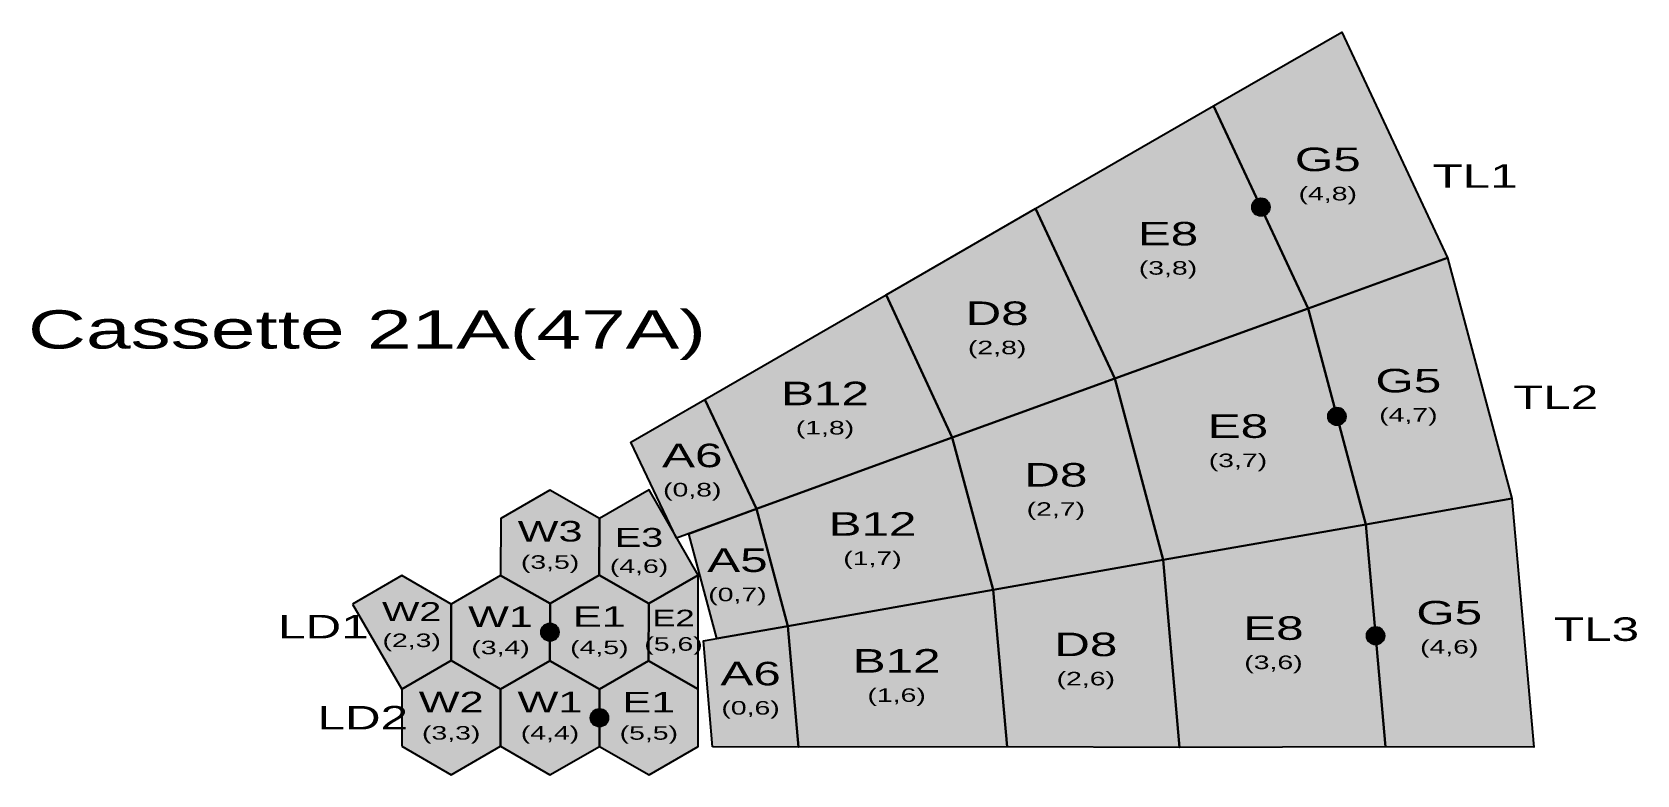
# Model space of a CAD drawing. Header units: metres. Extents: x -118 to 2606, y -47 to 1215.
import ezdxf

# ---------------------------------------------------------------- set-up
doc = ezdxf.new("R2010")
doc.units = ezdxf.units.M
for name, color, linetype in [('ENGINES', 7, 'Continuous'), ('SHAPES', 7, 'Continuous'), ('TEXT', 7, 'Continuous')]:
    doc.layers.add(name, color=color, linetype=linetype)
doc.styles.add('BoldStyle', font='arial.ttf', dxfattribs={"width": 1.5})

msp = doc.modelspace()

# ---------------------------------------------------------------- hatches: boundary and pattern name
h = msp.add_hatch(color=82)
h.dxf.hatch_style = 1
h.paths.add_polyline_path([(2047.5, 745.6), (1887.1, 1089.5), (2104.4, 1215), (2284.3, 831.5)])
h = msp.add_hatch(color=82)
h.dxf.hatch_style = 1
h.paths.add_polyline_path([(1719.1, 626.5), (1584.8, 915), (1887.1, 1089.5), (2047.5, 745.6)])
h = msp.add_hatch(color=246)
h.dxf.hatch_style = 1
edge = h.paths.add_edge_path()
edge.add_arc((1967.3, 917.6), 15, 0, 360)
h = msp.add_hatch(color=82)
h.dxf.hatch_style = 1
h.paths.add_polyline_path([(1443.3, 526.1), (1331.1, 768.5), (1584.8, 915), (1719.1, 626.5)])
h = msp.add_hatch(color=42)
h.dxf.hatch_style = 1
h.paths.add_polyline_path([(2145.3, 378.3), (2047.5, 745.6), (2284.3, 831.5), (2393.5, 422.3)])
h = msp.add_hatch(color=82)
h.dxf.hatch_style = 1
h.paths.add_polyline_path([(1111.4, 405), (1023.6, 591), (1331.1, 768.5), (1443.3, 526.1)])
h = msp.add_hatch(color=42)
h.dxf.hatch_style = 1
h.paths.add_polyline_path([(1801.2, 318.2), (1719.1, 626.5), (2047.5, 745.6), (2145.3, 378.3)])
h = msp.add_hatch(color=42)
h.dxf.hatch_style = 1
h.paths.add_polyline_path([(1513, 267.3), (1443.3, 526.1), (1719.1, 626.5), (1801.2, 318.2)])
h = msp.add_hatch(color=82)
h.dxf.hatch_style = 1
h.paths.add_polyline_path([(975.1, 355.1), (898.1, 518.5), (1023.6, 591), (1111.4, 405)])
h = msp.add_hatch(color=246)
h.dxf.hatch_style = 1
edge = h.paths.add_edge_path()
edge.add_arc((2096.4, 562), 15, 0, 360)
h = msp.add_hatch(color=42)
h.dxf.hatch_style = 1
h.paths.add_polyline_path([(1164.2, 205.6), (1111.4, 405), (1443.3, 526.1), (1513, 267.3)])
h = msp.add_hatch(color=122)
h.dxf.hatch_style = 1
h.paths.add_polyline_path([(676.9, 291.5), (760.9, 244.1), (844, 292.1), (844.9, 388.5), (760.5, 436.8), (677.4, 388.8)])
h = msp.add_hatch(color=122)
h.dxf.hatch_style = 1
h.paths.add_polyline_path([(1012.4, 292.4), (928.9, 437), (844.9, 388.5), (844, 292.1), (928.4, 243.9)])
h = msp.add_hatch(color=32)
h.dxf.hatch_style = 1
h.paths.add_polyline_path([(2178.7, 0.4), (2145.3, 378.3), (2393.5, 422.3), (2430.5, 0.3)])
h = msp.add_hatch(color=42)
h.dxf.hatch_style = 1
h.paths.add_polyline_path([(1043.6, 184.5), (996.1, 362.7), (1111.4, 405), (1164.2, 205.6)])
h = msp.add_hatch(color=32)
h.dxf.hatch_style = 1
h.paths.add_polyline_path([(1829.3, -0.4), (1801.2, 318.2), (2145.3, 378.3), (2178.7, 0.4)])
h = msp.add_hatch(color=32)
h.dxf.hatch_style = 1
h.paths.add_polyline_path([(1536.7, 0.4), (1513, 267.3), (1801.2, 318.2), (1829.3, -0.4)])
h = msp.add_hatch(color=122)
h.dxf.hatch_style = 1
h.paths.add_polyline_path([(425.4, 243.3), (508.9, 98.6), (592.9, 147.1), (592.9, 243), (509.4, 291.8)])
h = msp.add_hatch(color=122)
h.dxf.hatch_style = 1
h.paths.add_polyline_path([(592.9, 147.1), (676.4, 98.4), (760.4, 146.9), (760.9, 244.1), (676.9, 291.5), (592.9, 243)])
h = msp.add_hatch(color=122)
h.dxf.hatch_style = 1
h.paths.add_polyline_path([(760.4, 146.9), (844.9, 98.6), (928, 146.6), (928.4, 243.9), (844, 292.1), (760.9, 244.1)])
h = msp.add_hatch(color=122)
h.dxf.hatch_style = 1
h.paths.add_polyline_path([(1012.4, 98.4), (1012.4, 292.4), (928.4, 243.9), (928, 146.6)])
h = msp.add_hatch(color=32)
h.dxf.hatch_style = 1
h.paths.add_polyline_path([(1182.3, 0.2), (1164.2, 205.6), (1513, 267.3), (1536.7, 0.4)])
h = msp.add_hatch(color=246)
h.dxf.hatch_style = 1
edge = h.paths.add_edge_path()
edge.add_arc((760.6, 195.5), 15, 0, 360)
h = msp.add_hatch(color=32)
h.dxf.hatch_style = 1
h.paths.add_polyline_path([(1036.7, 0.4), (1021.4, 180.9), (1164.2, 205.6), (1182.3, 0.2)])
h = msp.add_hatch(color=246)
h.dxf.hatch_style = 1
edge = h.paths.add_edge_path()
edge.add_arc((2162, 189.4), 15, 0, 360)
h = msp.add_hatch(color=152)
h.dxf.hatch_style = 1
h.paths.add_polyline_path([(509.3, 1.9), (592.9, -46.9), (676.9, 1.6), (676.4, 98.4), (592.9, 147.1), (508.9, 98.6)])
h = msp.add_hatch(color=152)
h.dxf.hatch_style = 1
h.paths.add_polyline_path([(676.9, 1.6), (760.4, -47.1), (844.4, 1.4), (844.9, 98.6), (760.4, 146.9), (676.4, 98.4)])
h = msp.add_hatch(color=152)
h.dxf.hatch_style = 1
h.paths.add_polyline_path([(844.4, 1.4), (928.9, -46.8), (1012, 1.2), (1012.4, 98.4), (928, 146.6), (844.9, 98.6)])
h = msp.add_hatch(color=246)
h.dxf.hatch_style = 1
edge = h.paths.add_edge_path()
edge.add_arc((844.6, 50), 15, 0, 360)

# ---------------------------------------------------------------- linework, layer by layer
at = {"layer": 'ENGINES', "color": 246}
for centre in [(1967.3, 917.6), (2096.4, 562), (760.6, 195.5), (2162, 189.4), (844.6, 50)]:
    msp.add_circle(centre, 15, dxfattribs=at)
at = {"layer": 'SHAPES', "color": 250}
for points in [[(2047.5, 745.6), (1887.1, 1089.5), (2104.4, 1215), (2284.3, 831.5)], [(1719.1, 626.5), (1584.8, 915), (1887.1, 1089.5), (2047.5, 745.6)], [(1443.3, 526.1), (1331.1, 768.5), (1584.8, 915), (1719.1, 626.5)], [(2145.3, 378.3), (2047.5, 745.6), (2284.3, 831.5), (2393.5, 422.3)], [(1111.4, 405), (1023.6, 591), (1331.1, 768.5), (1443.3, 526.1)], [(1801.2, 318.2), (1719.1, 626.5), (2047.5, 745.6), (2145.3, 378.3)], [(1513, 267.3), (1443.3, 526.1), (1719.1, 626.5), (1801.2, 318.2)], [(975.1, 355.1), (898.1, 518.5), (1023.6, 591), (1111.4, 405)], [(1164.2, 205.6), (1111.4, 405), (1443.3, 526.1), (1513, 267.3)], [(676.9, 291.5), (760.9, 244.1), (844, 292.1), (844.9, 388.5), (760.5, 436.8), (677.4, 388.8)], [(1012.4, 292.4), (928.9, 437), (844.9, 388.5), (844, 292.1), (928.4, 243.9)], [(2178.7, 0.4), (2145.3, 378.3), (2393.5, 422.3), (2430.5, 0.3)], [(1043.6, 184.5), (996.1, 362.7), (1111.4, 405), (1164.2, 205.6)], [(1829.3, -0.4), (1801.2, 318.2), (2145.3, 378.3), (2178.7, 0.4)], [(1536.7, 0.4), (1513, 267.3), (1801.2, 318.2), (1829.3, -0.4)], [(425.4, 243.3), (508.9, 98.6), (592.9, 147.1), (592.9, 243), (509.4, 291.8)], [(592.9, 147.1), (676.4, 98.4), (760.4, 146.9), (760.9, 244.1), (676.9, 291.5), (592.9, 243)], [(760.4, 146.9), (844.9, 98.6), (928, 146.6), (928.4, 243.9), (844, 292.1), (760.9, 244.1)], [(1012.4, 98.4), (1012.4, 292.4), (928.4, 243.9), (928, 146.6)], [(1182.3, 0.2), (1164.2, 205.6), (1513, 267.3), (1536.7, 0.4)], [(1036.7, 0.4), (1021.4, 180.9), (1164.2, 205.6), (1182.3, 0.2)], [(509.3, 1.9), (592.9, -46.9), (676.9, 1.6), (676.4, 98.4), (592.9, 147.1), (508.9, 98.6)], [(676.9, 1.6), (760.4, -47.1), (844.4, 1.4), (844.9, 98.6), (760.4, 146.9), (676.4, 98.4)], [(844.4, 1.4), (928.9, -46.8), (1012, 1.2), (1012.4, 98.4), (928, 146.6), (844.9, 98.6)]]:
    msp.add_lwpolyline(points, close=True, dxfattribs=at)

# ---------------------------------------------------------------- texts
at = {"layer": 'TEXT', "color": 250, "attachment_point": 5, "style": 'BoldStyle'}
for s, insert, char_height in [('G5\\P{\\H23;(4,8)}', (2080.8, 970.4), 40), ('E8\\P{\\H23;(3,8)}', (1809.6, 844.2), 40), ('D8\\P{\\H23;(2,8)}', (1519.6, 709), 40), ('G5\\P{\\H23;(4,7)}', (2217.6, 594.5), 40), ('B12\\P{\\H23;(1,8)}', (1227.4, 572.7), 40), ('E8\\P{\\H23;(3,7)}', (1928.3, 517.2), 40), ('A6\\P{\\H23;(0,8)}', (1002.1, 467.4), 40), ('D8\\P{\\H23;(2,7)}', (1619.2, 434.5), 40), ('W3\\P{\\H23;(3,5)}', (760.8, 340.3), 35), ('B12\\P{\\H23;(1,7)}', (1308, 351), 40), ('E3\\P{\\H23;(4,6)}', (911.8, 330.8), 32), ('A5\\P{\\H23;(0,7)}', (1078.8, 289.4), 40), ('W2\\P{\\H23;(2,3)}', (525.9, 204.8), 32), ('G5\\P{\\H23;(4,6)}', (2287, 200.3), 40), ('W1\\P{\\H23;(3,4)}', (676.7, 195.2), 35), ('E1\\P{\\H23;(4,5)}', (844.4, 195.4), 35), ('E2\\P{\\H23;(5,6)}', (970.3, 195.3), 28), ('E8\\P{\\H23;(3,6)}', (1988.6, 174.1), 40), ('D8\\P{\\H23;(2,6)}', (1670.1, 146.4), 40), ('B12\\P{\\H23;(1,6)}', (1349, 118.4), 40), ('A6\\P{\\H23;(0,6)}', (1101.1, 96.8), 40), ('W2\\P{\\H23;(3,3)}', (592.9, 50.1), 35), ('W1\\P{\\H23;(4,4)}', (760.6, 50), 35), ('E1\\P{\\H23;(5,5)}', (928.4, 49.9), 35)]:
    msp.add_mtext(s, dxfattribs=dict(at, insert=insert, char_height=char_height))
at = {"layer": 'TEXT', "color": 0, "char_height": 40, "attachment_point": 5, "style": 'BoldStyle'}
for s, insert in [('TL1', (2330.8, 970.4)), ('TL2', (2467.6, 594.5)), ('LD1', (375.9, 204.8)), ('LD1', (375.9, 204.8)), ('TL3', (2537, 200.3)), ('LD2', (442.9, 50.1)), ('LD2', (442.9, 50.1))]:
    msp.add_mtext(s, dxfattribs=dict(at, insert=insert))
at = {"layer": 'TEXT', "color": 8, "insert": (450, 700), "char_height": 65, "attachment_point": 5, "style": 'BoldStyle'}
msp.add_mtext('Cassette 21A(47A)', dxfattribs=at)

doc.saveas('drawing.dxf')
